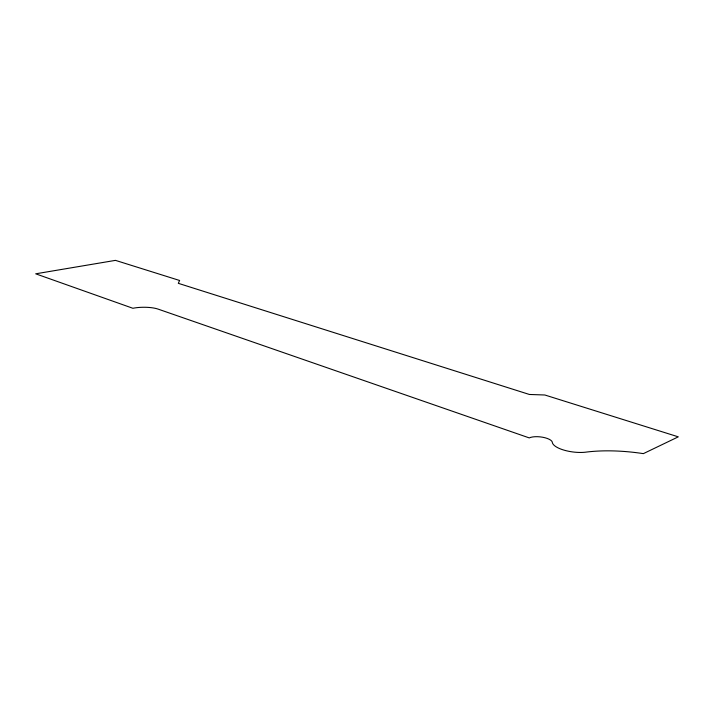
<?xml version="1.0" encoding="UTF-8"?>
<svg xmlns="http://www.w3.org/2000/svg" width="714" height="714" viewBox="0 0 714 714"><rect width="100%" height="100%" fill="white"/><g stroke="black" fill="none" stroke-linecap="round" stroke-linejoin="round"><path stroke-width="1.07" d="M179.598 280.477L178.313 283.324L529.395 394.467L544.836 394.994L678.3 436.843L643.376 453.631A94.07 34.843 8.8 0 0 585.025 452.248A21.929 7.693 7.1 0 1 552.279 442.082A12.549 4.445 6.5 0 0 542.649 437.236A12.549 4.445 6.5 0 0 529.252 437.905L158.115 309.117A18.207 4.936 -0.3 0 0 132.884 308.278L35.7 273.81L115.463 260.369L179.598 280.477"/></g></svg>
